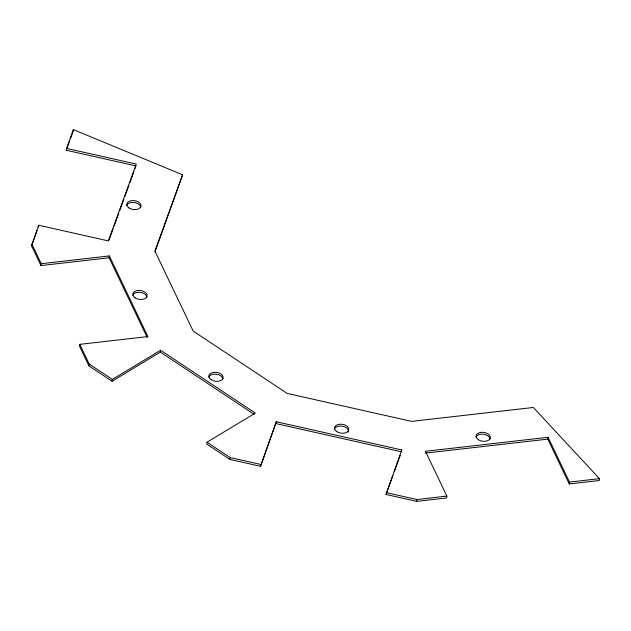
<?xml version="1.0" encoding="UTF-8"?>
<svg xmlns="http://www.w3.org/2000/svg" width="631" height="631" viewBox="0 0 631 631"><rect width="100%" height="100%" fill="white"/><g stroke="black" fill="none" stroke-linecap="round" stroke-linejoin="round"><path stroke-width="0.95" d="M147.212 337.53L109.092 257.779L40.968 265.564L31.55 245.869L38.633 225.243L108.335 240.9L136.257 164.06L66.555 148.403L66.294 150.257L135.996 165.914L134.987 168.69M38.373 227.097L38.633 225.243M40.968 265.564L41.228 263.711L31.81 244.016M73.117 131.485L73.377 129.631L182.619 174.787L154.981 251.974M41.228 263.711L109.344 255.926L147.899 336.56L79.774 344.352L79.514 346.198L88.932 365.901L112.066 381.25L160.353 352.106L160.613 350.252L255.303 413.076L207.015 442.221L206.763 444.074L229.897 459.423L260.548 466.309L276.315 421.76L401.781 449.942L401.529 451.796L276.062 423.614M88.932 365.901L89.192 364.048L79.774 344.352M109.092 257.779L109.344 255.926M112.066 381.25L112.326 379.397L160.613 350.252M229.897 459.423L230.149 457.57L207.015 442.221M260.548 466.309L276.315 421.76M182.619 174.787L154.903 251.043L193.165 331.062L287.137 393.413L411.649 421.374L533.337 407.468L599.45 478.653L599.19 480.507L569.233 483.93L569.493 482.076L548.079 437.275L425.46 451.291L446.874 496.092L446.622 497.946L416.665 501.369L386.014 494.483L401.781 449.942M416.665 501.369L416.917 499.515L446.874 496.092M569.233 483.93L547.818 439.129L548.079 437.275M66.555 148.403L73.377 129.631M31.55 245.869L37.071 230.67M66.294 150.257L69.867 140.421M70.522 138.639L72.794 132.376M109.084 239.977L113.123 228.864M114.132 226.087L118.841 213.128M119.851 210.352L123.889 199.238M124.899 196.462L128.937 185.356M129.947 182.572L133.977 171.466M386.014 494.483L392.939 475.411M394.265 471.775L400.204 455.432M425.199 453.145L547.818 439.129M569.493 482.076L599.45 478.653M230.149 457.57L260.8 464.455M386.267 492.63L416.917 499.515M160.353 352.106L254.23 414.393M89.192 364.048L112.326 379.397M475.971 437.109A7.186 4.48 7.9 0 1 483.567 434.238A7.186 4.48 7.9 0 1 490.074 439.081M334.406 429.025A7.186 4.48 7.9 0 1 342.933 426.319A7.186 4.48 7.9 0 1 348.351 432.156M208.782 377.093A7.186 4.48 7.9 0 1 216.378 374.222A7.186 4.48 7.9 0 1 222.885 379.073M132.747 295.237A7.186 4.48 7.9 0 1 140.342 292.366A7.186 4.48 7.9 0 1 146.849 297.209M126.681 205.375A7.186 4.48 7.9 0 1 134.285 202.504A7.186 4.48 7.9 0 1 140.792 207.347M129.079 208.001A7.186 4.48 7.9 0 0 140.879 206.652A7.186 4.48 7.9 0 0 131.769 200.611A7.186 4.48 7.9 0 0 129.079 208.001M135.144 297.864A7.186 4.48 7.9 0 0 146.944 296.515A7.186 4.48 7.9 0 0 137.834 290.465A7.186 4.48 7.9 0 0 135.144 297.864M211.18 379.72A7.186 4.48 7.9 0 0 222.98 378.371A7.186 4.48 7.9 0 0 213.862 372.329A7.186 4.48 7.9 0 0 211.18 379.72M336.804 431.651A7.186 4.48 7.9 0 0 348.604 430.303A7.186 4.48 7.9 0 0 339.494 424.261A7.186 4.48 7.9 0 0 336.804 431.651M478.369 439.736A7.186 4.48 7.9 0 0 490.169 438.387A7.186 4.48 7.9 0 0 481.059 432.338A7.186 4.48 7.9 0 0 478.369 439.736"/></g></svg>
